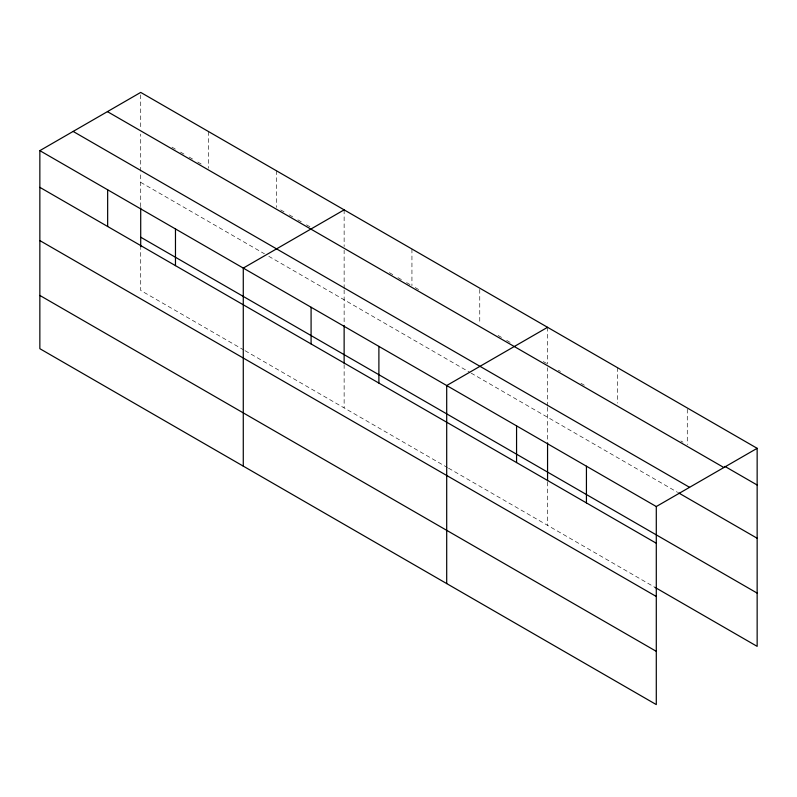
<?xml version="1.0" encoding="UTF-8"?>
<svg xmlns="http://www.w3.org/2000/svg" width="797" height="797" viewBox="0 0 797 797"><rect width="100%" height="100%" fill="white"/><g stroke="black" fill="none" stroke-linecap="round" stroke-linejoin="round"><path stroke-width="0.6" stroke-dasharray="3.98 2.99" d="M140.71 206.732L140.71 172.451M140.71 171.206L140.71 134.065M344.135 289.899L344.135 324.18M344.135 288.653L344.135 250.268M547.559 407.347L547.559 441.628M547.559 406.101L547.559 367.716M171.923 147.136L176.227 149.617M180.53 152.107L184.834 154.588M189.148 157.079L193.452 159.559M197.756 162.05L202.059 164.531M280.634 209.89L284.937 212.381M289.241 214.861L293.545 217.352M297.849 219.833L302.153 222.323M306.466 224.804L310.77 227.294M389.344 272.654L393.648 275.144M397.952 277.625L402.256 280.116M406.56 282.596L410.863 285.087M415.167 287.568L419.481 290.058M498.045 335.417L502.359 337.908M506.663 340.389L510.967 342.879M543.255 361.519L546.483 363.382M558.308 370.207L560.46 371.452M580.883 383.237L585.177 385.718M680.837 440.95L682.989 442.196M140.71 182.354L264.484 253.815M268.788 256.305L470.061 372.508M471.137 373.126L677.609 492.337M244.031 350.112L140.71 290.457L140.71 248.355M245.107 350.73L447.466 467.56M448.542 468.178L655.044 587.409M687.283 409.2L687.283 444.676M617.426 367.646L617.426 403.113M547.559 327.308L547.559 364M547.559 482.016L547.559 525.353M479.754 289.381L479.754 323.632M411.939 249.013L411.939 285.705M344.135 209.86L344.135 246.562M344.135 364.568L344.135 407.905M276.33 170.707L276.33 207.409M208.515 131.565L208.515 168.257M140.71 94.863L140.71 129.114"/><path stroke-width="1.2" d="M656.29 596.485L656.29 506.543L39.85 150.643L39.85 348.688L656.29 704.588L656.29 596.485L39.85 240.584M655.044 587.409L757.15 646.357L757.15 448.312L140.71 92.412L39.85 150.643M344.135 209.86L243.274 268.091L243.274 466.135M547.559 327.308L446.699 385.539L446.699 583.583M656.29 506.543L757.15 448.312M724.901 466.394L757.15 485.014M107.426 111.63L723.865 467.53M73.135 131.425L689.574 487.326M678.685 492.954L757.15 538.254M140.71 237.207L757.15 593.107M39.85 187.345L656.29 543.235M39.85 295.438L656.29 651.338M586.433 466.205L586.433 502.907M547.559 442.853L547.559 480.77M516.566 425.877L516.566 462.569M378.894 346.386L378.894 383.088M344.135 325.405L344.135 363.322M311.089 307.243L311.089 343.935M175.47 228.938L175.47 265.64M140.71 207.957L140.71 247.12M107.655 189.796L107.655 226.487"/></g></svg>
